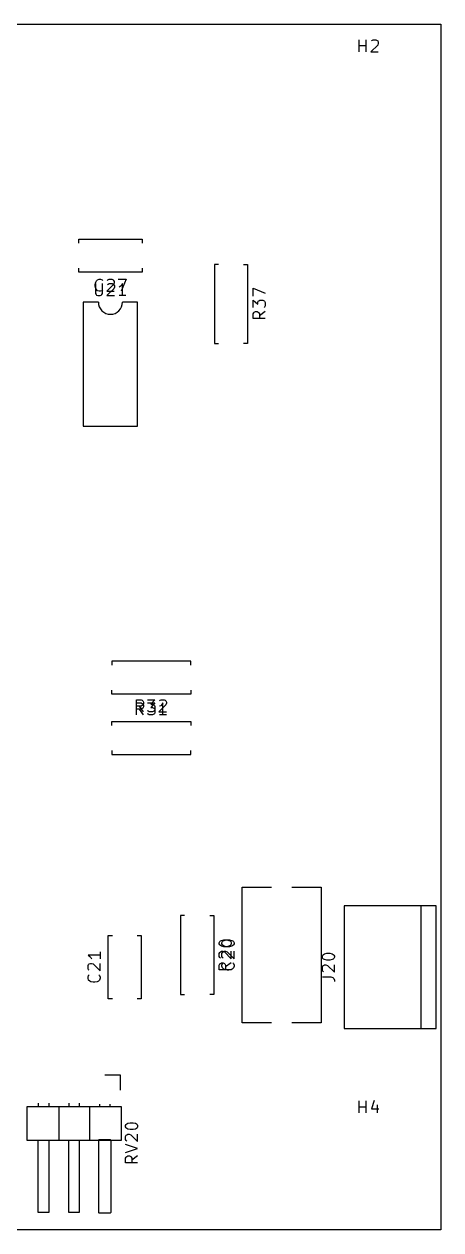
# Model space of a CAD drawing. Header units: millimetres. Extents: x 20 to 120, y -120 to -20.
# Drawn here: x 85.5 to 120, y -120 to -20 of the extents above; entities that cross this region are included whole.
import ezdxf

# ---------------------------------------------------------------- set-up
doc = ezdxf.new("R2010")
doc.units = ezdxf.units.MM
doc.layers.add('Edge.Cuts', color=254, linetype='CONTINUOUS', true_color=0xd0d2cd)
doc.layers.add('F.Silkscreen', color=41, linetype='CONTINUOUS', true_color=0xf2eda1)

msp = doc.modelspace()

# ---------------------------------------------------------------- linework, layer by layer
at = {"layer": 'Edge.Cuts', "linetype": 'CONTINUOUS'}
for p, q in [((20, -20), (120, -20)), ((120, -20), (120, -120)), ((120, -120), (20, -120))]:
    msp.add_line(p, q, dxfattribs=at)
at = {"layer": 'F.Silkscreen', "linetype": 'CONTINUOUS'}
for p, q in [((113.238095, -22.304819), (113.238095, -21.304819)), ((113.238095, -21.781009), (113.809523, -21.781009)), ((113.809523, -22.304819), (113.809523, -21.304819)), ((114.761904, -21.73339), (114.190476, -22.304819)), ((114.238095, -21.400057), (114.285714, -21.352438)), ((114.285714, -21.352438), (114.380952, -21.304819)), ((114.380952, -21.304819), (114.619047, -21.304819)), ((114.619047, -21.304819), (114.714285, -21.352438)), ((114.714285, -21.352438), (114.761904, -21.400057)), ((114.761904, -21.400057), (114.809523, -21.495295)), ((114.809523, -21.590533), (114.761904, -21.73339)), ((114.809523, -21.495295), (114.809523, -21.590533)), ((114.190476, -22.304819), (114.809523, -22.304819)), ((89.99, -37.835), (95.23, -37.835)), ((89.99, -38.172), (89.99, -37.835)), ((95.23, -37.835), (95.23, -38.172)), ((101.24, -39.935), (101.24, -46.475)), ((101.57, -39.935), (101.24, -39.935)), ((103.65, -39.935), (103.98, -39.935)), ((103.98, -39.935), (103.98, -46.475)), ((89.99, -40.575), (89.99, -40.238)), ((95.23, -40.575), (89.99, -40.575)), ((95.23, -40.238), (95.23, -40.575)), ((91.348095, -41.58839), (91.395714, -41.397914)), ((91.348095, -41.731247), (91.348095, -41.58839)), ((91.395714, -41.921723), (91.348095, -41.731247)), ((91.371905, -41.519819), (91.371905, -42.329342)), ((91.395714, -41.397914), (91.443333, -41.302676)), ((91.443333, -42.016961), (91.395714, -41.921723)), ((91.443333, -41.302676), (91.538571, -41.207438)), ((91.538571, -41.207438), (91.681428, -41.159819)), ((91.681428, -41.159819), (91.776666, -41.159819)), ((91.776666, -41.159819), (91.919523, -41.207438)), ((91.919523, -41.207438), (91.967142, -41.255057)), ((91.943333, -42.329342), (91.943333, -41.519819)), ((92.871904, -41.58839), (92.300476, -42.159819)), ((92.895714, -41.94839), (92.324286, -42.519819)), ((92.348095, -41.255057), (92.395714, -41.207438)), ((92.371905, -41.615057), (92.419524, -41.567438)), ((92.395714, -41.207438), (92.490952, -41.159819)), ((92.419524, -41.567438), (92.514762, -41.519819)), ((92.490952, -41.159819), (92.729047, -41.159819)), ((92.514762, -41.519819), (92.752857, -41.519819)), ((92.729047, -41.159819), (92.824285, -41.207438)), ((92.752857, -41.519819), (92.848095, -41.567438)), ((92.824285, -41.207438), (92.871904, -41.255057)), ((92.848095, -41.567438), (92.895714, -41.615057)), ((92.871904, -41.255057), (92.919523, -41.350295)), ((92.919523, -41.445533), (92.871904, -41.58839)), ((92.895714, -41.615057), (92.943333, -41.710295)), ((92.943333, -41.805533), (92.895714, -41.94839)), ((92.919523, -41.350295), (92.919523, -41.445533)), ((92.943333, -41.710295), (92.943333, -41.805533)), ((93.252857, -41.159819), (93.919523, -41.159819)), ((93.419524, -41.757914), (93.324286, -41.805533)), ((93.514762, -41.662676), (93.419524, -41.757914)), ((93.919523, -41.159819), (93.490952, -42.159819)), ((93.61, -41.519819), (93.514762, -41.662676)), ((93.61, -42.519819), (93.61, -41.519819)), ((104.434819, -42.562142), (104.434819, -41.895476)), ((104.434819, -41.895476), (105.434819, -42.324047)), ((91.371905, -42.329342), (91.419524, -42.42458)), ((91.419524, -42.42458), (91.467143, -42.4722)), ((91.538571, -42.1122), (91.443333, -42.016961)), ((91.467143, -42.4722), (91.562381, -42.519819)), ((91.681428, -42.159819), (91.538571, -42.1122)), ((91.562381, -42.519819), (91.752857, -42.519819)), ((91.776666, -42.159819), (91.681428, -42.159819)), ((91.752857, -42.519819), (91.848095, -42.4722)), ((91.919523, -42.1122), (91.776666, -42.159819)), ((91.848095, -42.4722), (91.895714, -42.42458)), ((91.895714, -42.42458), (91.943333, -42.329342)), ((91.967142, -42.06458), (91.919523, -42.1122)), ((92.300476, -42.159819), (92.919523, -42.159819)), ((92.324286, -42.519819), (92.943333, -42.519819)), ((93.895714, -42.519819), (93.324286, -42.519819)), ((104.434819, -43.514523), (104.434819, -42.895476)), ((104.434819, -42.895476), (104.815771, -43.228809)), ((104.815771, -43.085952), (104.86339, -42.990714)), ((104.86339, -42.990714), (104.911009, -42.943095)), ((104.911009, -42.943095), (105.006247, -42.895476)), ((105.006247, -42.895476), (105.244342, -42.895476)), ((105.244342, -42.895476), (105.33958, -42.943095)), ((105.33958, -42.943095), (105.3872, -42.990714)), ((105.3872, -42.990714), (105.434819, -43.085952)), ((90.36, -43.065), (90.36, -53.345)), ((91.61, -43.065), (90.36, -43.065)), ((94.86, -43.065), (93.61, -43.065)), ((94.86, -53.345), (94.86, -43.065)), ((104.434819, -44.038333), (104.482438, -43.943095)), ((104.482438, -43.943095), (104.530057, -43.895476)), ((104.530057, -43.895476), (104.625295, -43.847857)), ((104.625295, -43.847857), (104.768152, -43.847857)), ((104.768152, -43.847857), (104.86339, -43.895476)), ((104.815771, -43.228809), (104.815771, -43.085952)), ((104.86339, -43.895476), (104.911009, -43.943095)), ((104.911009, -43.943095), (104.958628, -44.038333)), ((105.434819, -43.847857), (104.958628, -44.18119)), ((105.3872, -43.466904), (105.33958, -43.514523)), ((105.434819, -43.371666), (105.3872, -43.466904)), ((105.434819, -43.085952), (105.434819, -43.371666)), ((104.434819, -44.419285), (104.434819, -44.038333)), ((105.434819, -44.419285), (104.434819, -44.419285)), ((104.958628, -44.038333), (104.958628, -44.419285)), ((101.24, -46.475), (101.57, -46.475)), ((103.98, -46.475), (103.65, -46.475)), ((90.36, -53.345), (94.86, -53.345)), ((92.72, -72.835), (92.72, -73.165)), ((99.26, -72.835), (92.72, -72.835)), ((99.26, -73.165), (99.26, -72.835)), ((92.72, -75.575), (92.72, -75.245)), ((99.26, -75.575), (92.72, -75.575)), ((99.26, -75.245), (99.26, -75.575)), ((94.775714, -77.029819), (94.775714, -76.029819)), ((94.775714, -76.029819), (95.156666, -76.029819)), ((94.775714, -77.289819), (94.775714, -76.289819)), ((94.775714, -76.289819), (95.156666, -76.289819)), ((95.156666, -76.553628), (94.775714, -76.553628)), ((95.156666, -76.813628), (94.775714, -76.813628)), ((95.347142, -77.029819), (95.013809, -76.553628)), ((95.347142, -77.289819), (95.013809, -76.813628)), ((95.156666, -76.029819), (95.251904, -76.077438)), ((95.156666, -76.289819), (95.251904, -76.337438)), ((95.251904, -76.506009), (95.156666, -76.553628)), ((95.251904, -76.766009), (95.156666, -76.813628)), ((95.251904, -76.077438), (95.299523, -76.125057)), ((95.251904, -76.337438), (95.299523, -76.385057)), ((95.299523, -76.45839), (95.251904, -76.506009)), ((95.299523, -76.71839), (95.251904, -76.766009)), ((95.299523, -76.125057), (95.347142, -76.220295)), ((95.347142, -76.363152), (95.299523, -76.45839)), ((95.299523, -76.385057), (95.347142, -76.480295)), ((95.347142, -76.623152), (95.299523, -76.71839)), ((95.347142, -76.220295), (95.347142, -76.363152)), ((95.347142, -76.480295), (95.347142, -76.623152)), ((95.680476, -76.029819), (96.299523, -76.029819)), ((95.680476, -76.289819), (96.299523, -76.289819)), ((95.728095, -76.9822), (95.680476, -76.93458)), ((95.823333, -77.029819), (95.728095, -76.9822)), ((96.299523, -76.029819), (95.96619, -76.410771)), ((96.299523, -76.289819), (95.96619, -76.670771)), ((95.96619, -76.410771), (96.109047, -76.410771)), ((95.96619, -76.670771), (96.109047, -76.670771)), ((96.109047, -76.410771), (96.204285, -76.45839)), ((96.109047, -76.670771), (96.204285, -76.71839)), ((96.204285, -76.9822), (96.109047, -77.029819)), ((96.204285, -76.45839), (96.251904, -76.506009)), ((96.204285, -76.71839), (96.251904, -76.766009)), ((96.251904, -76.93458), (96.204285, -76.9822)), ((96.251904, -76.506009), (96.299523, -76.601247)), ((96.251904, -76.766009), (96.299523, -76.861247)), ((96.299523, -76.839342), (96.251904, -76.93458)), ((96.299523, -76.601247), (96.299523, -76.839342)), ((96.299523, -76.861247), (96.299523, -77.099342)), ((97.204285, -76.45839), (96.632857, -77.029819)), ((96.680476, -76.125057), (96.728095, -76.077438)), ((96.775714, -76.527914), (96.680476, -76.575533)), ((96.728095, -76.077438), (96.823333, -76.029819)), ((96.870952, -76.432676), (96.775714, -76.527914)), ((96.823333, -76.029819), (97.061428, -76.029819)), ((96.96619, -76.289819), (96.870952, -76.432676)), ((96.96619, -77.289819), (96.96619, -76.289819)), ((97.061428, -76.029819), (97.156666, -76.077438)), ((97.156666, -76.077438), (97.204285, -76.125057)), ((97.204285, -76.125057), (97.251904, -76.220295)), ((97.251904, -76.315533), (97.204285, -76.45839)), ((97.251904, -76.220295), (97.251904, -76.315533)), ((92.72, -77.835), (99.26, -77.835)), ((92.72, -78.165), (92.72, -77.835)), ((95.728095, -77.2422), (95.680476, -77.19458)), ((95.823333, -77.289819), (95.728095, -77.2422)), ((96.109047, -77.029819), (95.823333, -77.029819)), ((96.109047, -77.289819), (95.823333, -77.289819)), ((96.204285, -77.2422), (96.109047, -77.289819)), ((96.251904, -77.19458), (96.204285, -77.2422)), ((96.299523, -77.099342), (96.251904, -77.19458)), ((96.632857, -77.029819), (97.251904, -77.029819)), ((97.251904, -77.289819), (96.680476, -77.289819)), ((99.26, -77.835), (99.26, -78.165)), ((92.72, -80.245), (92.72, -80.575)), ((92.72, -80.575), (99.26, -80.575)), ((99.26, -80.575), (99.26, -80.245)), ((103.53, -91.585), (105.965, -91.585)), ((103.53, -102.825), (103.53, -91.585)), ((107.635, -91.585), (110.07, -91.585)), ((110.07, -91.585), (110.07, -102.825)), ((98.43, -93.935), (98.43, -100.475)), ((98.76, -93.935), (98.43, -93.935)), ((100.84, -93.935), (101.17, -93.935)), ((101.17, -93.935), (101.17, -100.475)), ((111.99, -93.125), (111.99, -103.285)), ((119.61, -93.125), (111.99, -93.125)), ((118.34, -93.125), (118.34, -103.285)), ((119.61, -103.285), (119.61, -93.125)), ((92.43, -95.585), (92.767, -95.585)), ((92.43, -100.825), (92.43, -95.585)), ((94.833, -95.585), (95.17, -95.585)), ((95.17, -95.585), (95.17, -100.825)), ((101.720057, -96.038333), (101.815295, -95.990714)), ((101.815295, -95.990714), (102.005771, -95.943095)), ((101.950057, -96.038333), (102.045295, -95.990714)), ((102.005771, -95.943095), (102.243866, -95.943095)), ((102.045295, -95.990714), (102.235771, -95.943095)), ((102.235771, -95.943095), (102.473866, -95.943095)), ((102.243866, -95.943095), (102.434342, -95.990714)), ((102.434342, -95.990714), (102.52958, -96.038333)), ((102.473866, -95.943095), (102.664342, -95.990714)), ((102.664342, -95.990714), (102.75958, -96.038333)), ((91.754819, -96.943095), (91.754819, -97.514523)), ((101.624819, -96.18119), (101.672438, -96.085952)), ((101.624819, -96.276428), (101.624819, -96.18119)), ((101.672438, -96.371666), (101.624819, -96.276428)), ((101.624819, -97.085952), (101.672438, -96.990714)), ((101.672438, -96.085952), (101.720057, -96.038333)), ((101.720057, -96.419285), (101.672438, -96.371666)), ((101.672438, -96.990714), (101.720057, -96.943095)), ((101.815295, -96.466904), (101.720057, -96.419285)), ((101.720057, -96.943095), (101.815295, -96.895476)), ((102.005771, -96.514523), (101.815295, -96.466904)), ((101.815295, -96.895476), (101.910533, -96.895476)), ((101.854819, -96.18119), (101.902438, -96.085952)), ((101.854819, -96.276428), (101.854819, -96.18119)), ((101.902438, -96.371666), (101.854819, -96.276428)), ((101.854819, -97.085952), (101.902438, -96.990714)), ((101.902438, -96.085952), (101.950057, -96.038333)), ((101.950057, -96.419285), (101.902438, -96.371666)), ((101.902438, -96.990714), (101.950057, -96.943095)), ((101.910533, -96.895476), (102.05339, -96.943095)), ((102.045295, -96.466904), (101.950057, -96.419285)), ((101.950057, -96.943095), (102.045295, -96.895476)), ((102.243866, -96.514523), (102.005771, -96.514523)), ((102.235771, -96.514523), (102.045295, -96.466904)), ((102.045295, -96.895476), (102.140533, -96.895476)), ((102.05339, -96.943095), (102.624819, -97.514523)), ((102.140533, -96.895476), (102.28339, -96.943095)), ((102.473866, -96.514523), (102.235771, -96.514523)), ((102.434342, -96.466904), (102.243866, -96.514523)), ((102.28339, -96.943095), (102.854819, -97.514523)), ((102.52958, -96.419285), (102.434342, -96.466904)), ((102.664342, -96.466904), (102.473866, -96.514523)), ((102.52958, -96.038333), (102.5772, -96.085952)), ((102.5772, -96.371666), (102.52958, -96.419285)), ((102.5772, -96.085952), (102.624819, -96.18119)), ((102.624819, -96.276428), (102.5772, -96.371666)), ((102.624819, -96.18119), (102.624819, -96.276428)), ((102.624819, -97.514523), (102.624819, -96.895476)), ((102.75958, -96.419285), (102.664342, -96.466904)), ((102.75958, -96.038333), (102.8072, -96.085952)), ((102.8072, -96.371666), (102.75958, -96.419285)), ((102.8072, -96.085952), (102.854819, -96.18119)), ((102.854819, -96.276428), (102.8072, -96.371666)), ((102.854819, -96.18119), (102.854819, -96.276428)), ((102.854819, -97.514523), (102.854819, -96.895476)), ((91.754819, -97.228809), (90.754819, -97.228809)), ((90.754819, -97.228809), (90.897676, -97.324047)), ((90.754819, -98.085952), (90.802438, -97.990714)), ((90.802438, -97.990714), (90.850057, -97.943095)), ((90.850057, -97.943095), (90.945295, -97.895476)), ((90.897676, -97.324047), (90.992914, -97.419285)), ((90.945295, -97.895476), (91.040533, -97.895476)), ((90.992914, -97.419285), (91.040533, -97.514523)), ((91.040533, -97.895476), (91.18339, -97.943095)), ((91.18339, -97.943095), (91.754819, -98.514523)), ((91.754819, -98.514523), (91.754819, -97.895476)), ((101.624819, -97.324047), (101.624819, -97.085952)), ((101.672438, -97.419285), (101.624819, -97.324047)), ((101.624819, -98.038333), (101.672438, -97.943095)), ((101.720057, -97.466904), (101.672438, -97.419285)), ((101.672438, -97.943095), (101.720057, -97.895476)), ((101.720057, -97.895476), (101.815295, -97.847857)), ((101.815295, -97.847857), (101.958152, -97.847857)), ((101.854819, -97.324047), (101.854819, -97.085952)), ((101.902438, -97.419285), (101.854819, -97.324047)), ((101.854819, -98.038333), (101.902438, -97.895476)), ((101.950057, -97.466904), (101.902438, -97.419285)), ((101.902438, -97.895476), (101.950057, -97.847857)), ((101.958152, -97.847857), (102.05339, -97.895476)), ((102.05339, -97.895476), (102.101009, -97.943095)), ((102.101009, -97.943095), (102.148628, -98.038333)), ((102.624819, -97.847857), (102.148628, -98.18119)), ((102.75958, -97.847857), (102.8072, -97.895476)), ((102.8072, -97.895476), (102.854819, -98.038333)), ((110.174819, -97.300237), (110.222438, -97.204999)), ((110.174819, -97.395475), (110.174819, -97.300237)), ((110.222438, -97.490713), (110.174819, -97.395475)), ((110.222438, -97.204999), (110.270057, -97.15738)), ((110.270057, -97.538332), (110.222438, -97.490713)), ((110.270057, -97.15738), (110.365295, -97.109761)), ((110.365295, -97.585951), (110.270057, -97.538332)), ((110.365295, -97.109761), (110.555771, -97.062142)), ((110.555771, -97.63357), (110.365295, -97.585951)), ((110.555771, -97.062142), (110.793866, -97.062142)), ((110.793866, -97.63357), (110.555771, -97.63357)), ((110.793866, -97.062142), (110.984342, -97.109761)), ((110.984342, -97.585951), (110.793866, -97.63357)), ((110.984342, -97.109761), (111.07958, -97.15738)), ((111.07958, -97.538332), (110.984342, -97.585951)), ((111.07958, -97.15738), (111.1272, -97.204999)), ((111.1272, -97.490713), (111.07958, -97.538332)), ((111.1272, -97.204999), (111.174819, -97.300237)), ((111.174819, -97.395475), (111.1272, -97.490713)), ((111.174819, -97.300237), (111.174819, -97.395475)), ((90.754819, -98.324047), (90.754819, -98.085952)), ((90.802438, -98.419285), (90.754819, -98.324047)), ((90.754819, -99.038333), (90.802438, -98.895476)), ((90.850057, -98.466904), (90.802438, -98.419285)), ((90.802438, -98.895476), (90.850057, -98.847857)), ((91.65958, -98.847857), (91.7072, -98.895476)), ((91.7072, -98.895476), (91.754819, -99.038333)), ((101.624819, -98.419285), (101.624819, -98.038333)), ((102.624819, -98.419285), (101.624819, -98.419285)), ((101.854819, -98.133571), (101.854819, -98.038333)), ((101.902438, -98.276428), (101.854819, -98.133571)), ((101.997676, -98.371666), (101.902438, -98.276428)), ((102.092914, -98.419285), (101.997676, -98.371666)), ((102.28339, -98.466904), (102.092914, -98.419285)), ((102.148628, -98.038333), (102.148628, -98.419285)), ((102.426247, -98.466904), (102.28339, -98.466904)), ((102.616723, -98.419285), (102.426247, -98.466904)), ((102.711961, -98.371666), (102.616723, -98.419285)), ((102.8072, -98.276428), (102.711961, -98.371666)), ((102.854819, -98.133571), (102.8072, -98.276428)), ((102.854819, -98.038333), (102.854819, -98.133571)), ((110.174819, -98.204999), (110.222438, -98.109761)), ((110.174819, -98.443094), (110.174819, -98.204999)), ((110.222438, -98.538332), (110.174819, -98.443094)), ((110.222438, -98.109761), (110.270057, -98.062142)), ((110.270057, -98.585951), (110.222438, -98.538332)), ((110.270057, -98.062142), (110.365295, -98.014523)), ((110.365295, -98.014523), (110.460533, -98.014523)), ((110.460533, -98.014523), (110.60339, -98.062142)), ((110.60339, -98.062142), (111.174819, -98.63357)), ((111.174819, -98.63357), (111.174819, -98.014523)), ((90.754819, -99.133571), (90.754819, -99.038333)), ((90.802438, -99.276428), (90.754819, -99.133571)), ((90.897676, -99.371666), (90.802438, -99.276428)), ((90.992914, -99.419285), (90.897676, -99.371666)), ((91.18339, -99.466904), (90.992914, -99.419285)), ((91.326247, -99.466904), (91.18339, -99.466904)), ((91.516723, -99.419285), (91.326247, -99.466904)), ((91.611961, -99.371666), (91.516723, -99.419285)), ((91.7072, -99.276428), (91.611961, -99.371666)), ((91.754819, -99.133571), (91.7072, -99.276428)), ((91.754819, -99.038333), (91.754819, -99.133571)), ((110.174819, -99.014523), (110.889104, -99.014523)), ((110.889104, -99.014523), (111.031961, -99.062142)), ((111.031961, -99.062142), (111.1272, -99.15738)), ((111.1272, -99.15738), (111.174819, -99.300237)), ((111.174819, -99.300237), (111.174819, -99.395475)), ((92.767, -100.825), (92.43, -100.825)), ((95.17, -100.825), (94.833, -100.825)), ((98.43, -100.475), (98.76, -100.475)), ((101.17, -100.475), (100.84, -100.475)), ((105.965, -102.825), (103.53, -102.825)), ((110.07, -102.825), (107.635, -102.825)), ((111.99, -103.285), (119.61, -103.285)), ((92.14, -107.145), (93.41, -107.145)), ((93.41, -107.145), (93.41, -108.415)), ((85.68, -109.805), (85.68, -112.565)), ((93.52, -109.805), (85.68, -109.805)), ((86.63, -109.492358), (86.63, -109.805)), ((87.49, -109.492358), (87.49, -109.805)), ((88.33, -109.805), (88.33, -112.565)), ((89.17, -109.492358), (89.17, -109.805)), ((90.03, -109.492358), (90.03, -109.805)), ((90.87, -109.805), (90.87, -112.565)), ((91.71, -109.575), (91.71, -109.805)), ((92.57, -109.575), (92.57, -109.805)), ((93.52, -112.565), (93.52, -109.805)), ((113.238095, -110.304819), (113.238095, -109.304819)), ((113.238095, -109.781009), (113.809523, -109.781009)), ((113.809523, -110.304819), (113.809523, -109.304819)), ((114.47619, -109.2572), (114.238095, -109.971485)), ((114.238095, -109.971485), (114.857142, -109.971485)), ((114.714285, -109.638152), (114.714285, -110.304819)), ((93.864819, -111.347618), (93.912438, -111.25238)), ((93.864819, -111.442856), (93.864819, -111.347618)), ((93.912438, -111.538094), (93.864819, -111.442856)), ((93.912438, -111.25238), (93.960057, -111.204761)), ((93.960057, -111.585713), (93.912438, -111.538094)), ((93.960057, -111.204761), (94.055295, -111.157142)), ((94.055295, -111.633332), (93.960057, -111.585713)), ((94.055295, -111.157142), (94.245771, -111.109523)), ((94.245771, -111.680951), (94.055295, -111.633332)), ((94.245771, -111.109523), (94.483866, -111.109523)), ((94.483866, -111.680951), (94.245771, -111.680951)), ((94.483866, -111.109523), (94.674342, -111.157142)), ((94.674342, -111.633332), (94.483866, -111.680951)), ((94.674342, -111.157142), (94.76958, -111.204761)), ((94.76958, -111.585713), (94.674342, -111.633332)), ((94.76958, -111.204761), (94.8172, -111.25238)), ((94.8172, -111.538094), (94.76958, -111.585713)), ((94.8172, -111.25238), (94.864819, -111.347618)), ((94.864819, -111.442856), (94.8172, -111.538094)), ((94.864819, -111.347618), (94.864819, -111.442856)), ((85.68, -112.565), (93.52, -112.565)), ((86.63, -118.565), (86.63, -112.565)), ((87.49, -112.565), (87.49, -118.565)), ((89.17, -118.565), (89.17, -112.565)), ((90.03, -112.565), (90.03, -118.565)), ((91.65, -112.565), (91.654567, -112.542039)), ((91.65, -118.565), (91.65, -112.565)), ((91.654567, -112.542039), (91.687039, -112.509567)), ((91.687039, -112.509567), (91.71, -112.505)), ((91.71, -112.505), (92.57, -112.505)), ((92.57, -112.505), (92.592961, -112.509567)), ((92.592961, -112.509567), (92.625433, -112.542039)), ((92.625433, -112.542039), (92.63, -112.565)), ((92.63, -112.565), (92.63, -118.565)), ((93.864819, -112.25238), (93.912438, -112.157142)), ((93.864819, -112.490475), (93.864819, -112.25238)), ((93.912438, -112.585713), (93.864819, -112.490475)), ((94.864819, -113.25238), (93.864819, -112.919047)), ((93.912438, -112.157142), (93.960057, -112.109523)), ((93.960057, -112.633332), (93.912438, -112.585713)), ((93.960057, -112.109523), (94.055295, -112.061904)), ((94.055295, -112.061904), (94.150533, -112.061904)), ((94.150533, -112.061904), (94.29339, -112.109523)), ((94.29339, -112.109523), (94.864819, -112.680951)), ((94.864819, -112.680951), (94.864819, -112.061904)), ((93.864819, -113.585713), (94.864819, -113.25238)), ((93.864819, -114.061904), (93.912438, -113.966666)), ((93.912438, -113.966666), (93.960057, -113.919047)), ((93.960057, -113.919047), (94.055295, -113.871428)), ((94.055295, -113.871428), (94.198152, -113.871428)), ((94.198152, -113.871428), (94.29339, -113.919047)), ((94.29339, -113.919047), (94.341009, -113.966666)), ((94.341009, -113.966666), (94.388628, -114.061904)), ((94.864819, -113.871428), (94.388628, -114.204761)), ((93.864819, -114.442856), (93.864819, -114.061904)), ((94.864819, -114.442856), (93.864819, -114.442856)), ((94.388628, -114.061904), (94.388628, -114.442856)), ((87.49, -118.565), (86.63, -118.565)), ((90.03, -118.565), (89.17, -118.565)), ((91.654567, -118.587961), (91.65, -118.565)), ((91.687039, -118.620433), (91.654567, -118.587961)), ((91.71, -118.625), (91.687039, -118.620433)), ((92.57, -118.625), (91.71, -118.625)), ((92.592961, -118.620433), (92.57, -118.625)), ((92.625433, -118.587961), (92.592961, -118.620433)), ((92.63, -118.565), (92.625433, -118.587961))]:
    msp.add_line(p, q, dxfattribs=at)
at = {"layer": 'F.Silkscreen'}
msp.add_arc((92.61, -43.065), 1, -180, 0, dxfattribs=at)

doc.saveas('drawing.dxf')
